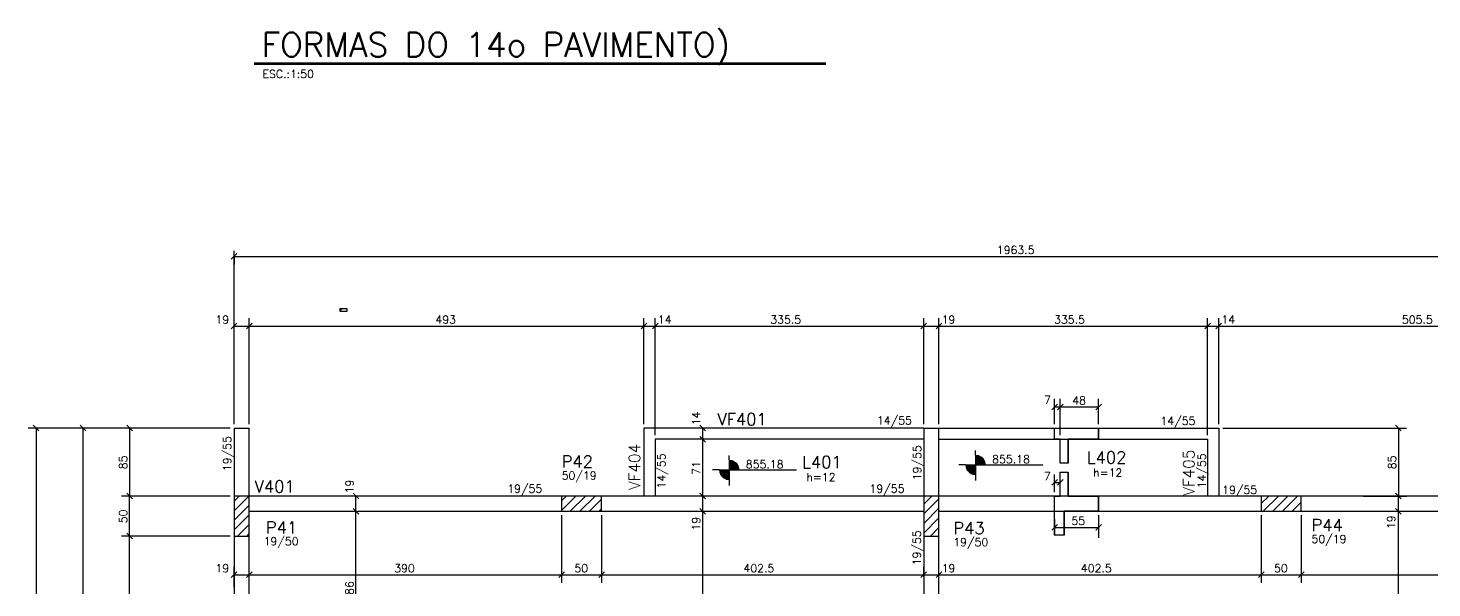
# Model space of a CAD drawing. Extents: x 1812 to 5810, y 1891 to 3687.
# Drawn here: x 1842 to 3595, y 2988 to 3687 of the extents above; entities that cross this region are included whole.
import ezdxf

# ---------------------------------------------------------------- set-up
doc = ezdxf.new("R2010")
doc.units = 0
doc.header["$MEASUREMENT"] = 0
for name, color, linetype in [('1', 1, 'CONTINUOUS'), ('2', 2, 'CONTINUOUS'), ('3', 3, 'CONTINUOUS'), ('4', 4, 'CONTINUOUS'), ('6', 6, 'CONTINUOUS'), ('7', 7, 'CONTINUOUS'), ('8', 8, 'CONTINUOUS'), ('9', 9, 'CONTINUOUS')]:
    doc.layers.add(name, color=color, linetype=linetype)
doc.styles.get("Standard").update_dxf_attribs({"font": 'ROMANS.SHX'})

msp = doc.modelspace()

# ---------------------------------------------------------------- linework, layer by layer
at = {"layer": '1', "linetype": 'Continuous'}
msp.add_lwpolyline([(2231.265328, 3334.087197), (2240.210004, 3334.087197), (2240.210004, 3336.950955), (2231.265328, 3336.950955), (2231.265328, 3334.087197)], dxfattribs=at)
at = {"layer": '2', "linetype": 'Continuous'}
for p, q in [((2095.554466, 3398.772644), (2102.625534, 3405.843712)), ((2095.554466, 3311.782786), (2102.625534, 3318.853854)), ((2114.554466, 3311.782786), (2121.625534, 3318.853854)), ((2114.554466, 3311.782786), (2121.625534, 3318.853854)), ((2607.554466, 3311.782786), (2614.625534, 3318.853854)), ((2607.554466, 3311.782786), (2614.625534, 3318.853854)), ((2621.554466, 3311.782786), (2628.625534, 3318.853854)), ((2621.554466, 3311.782786), (2628.625534, 3318.853854)), ((2957.054466, 3311.782786), (2964.125534, 3318.853854)), ((2957.054466, 3311.782786), (2964.125534, 3318.853854)), ((2976.054466, 3311.782786), (2983.125534, 3318.853854)), ((2976.054466, 3311.782786), (2983.125534, 3318.853854)), ((3311.554466, 3311.782786), (3318.625534, 3318.853854)), ((3311.554466, 3311.782786), (3318.625534, 3318.853854)), ((3325.554466, 3311.782786), (3332.625534, 3318.853854)), ((3325.554466, 3311.782786), (3332.625534, 3318.853854)), ((3120.469817, 3210.895119), (3127.540885, 3217.966187)), ((3127.469817, 3210.895119), (3134.540885, 3217.966187)), ((3127.469817, 3210.895119), (3134.540885, 3217.966187)), ((3175.469817, 3210.895119), (3182.540885, 3217.966187)), ((1848.205425, 3191.560534), (1855.276492, 3184.489466)), ((1914.0578, 3184.489466), (1906.986732, 3191.560534)), ((1964.978499, 3191.560534), (1972.049567, 3184.489466)), ((2688.020029, 3184.489466), (2680.948961, 3191.560534)), ((2688.020029, 3170.489466), (2680.948961, 3177.560534)), ((2688.020029, 3170.489466), (2680.948961, 3177.560534)), ((3549.980763, 3191.560534), (3557.05183, 3184.489466)), ((3120.469817, 3116.477405), (3127.540885, 3123.548473)), ((3120.469817, 3116.477405), (3127.540885, 3123.548473)), ((3127.469817, 3116.477405), (3134.540885, 3123.548473)), ((3127.469817, 3116.477405), (3134.540885, 3123.548473)), ((1972.049567, 3099.489466), (1964.978499, 3106.560534)), ((1972.049567, 3099.489466), (1964.978499, 3106.560534)), ((1964.978499, 3106.560534), (1972.049567, 3099.489466)), ((2254.842302, 3099.489466), (2247.771234, 3106.560534)), ((2254.842302, 3099.489466), (2247.771234, 3106.560534)), ((2688.020029, 3099.489466), (2680.948961, 3106.560534)), ((2688.020029, 3099.489466), (2680.948961, 3106.560534)), ((2688.020029, 3099.489466), (2680.948961, 3106.560534)), ((3557.05183, 3099.489466), (3549.980763, 3106.560534)), ((3557.05183, 3099.489466), (3549.980763, 3106.560534)), ((3549.980763, 3106.560534), (3557.05183, 3099.489466)), ((2254.842302, 3080.489466), (2247.771234, 3087.560534)), ((2254.842302, 3080.489466), (2247.771234, 3087.560534)), ((2254.842302, 3080.489466), (2247.771234, 3087.560534)), ((2688.020029, 3080.489466), (2680.948961, 3087.560534)), ((2688.020029, 3080.489466), (2680.948961, 3087.560534)), ((3557.05183, 3080.489466), (3549.980763, 3087.560534)), ((3557.05183, 3080.489466), (3549.980763, 3087.560534)), ((1972.049567, 3049.489466), (1964.978499, 3056.560534)), ((1972.049567, 3049.489466), (1964.978499, 3056.560534)), ((3120.469817, 3060.470467), (3127.540885, 3067.541535)), ((3175.469817, 3060.470467), (3182.540885, 3067.541535)), ((2095.554466, 3001.331838), (2102.625534, 3008.402905)), ((2114.554466, 3001.331838), (2121.625534, 3008.402905)), ((2114.554466, 3001.331838), (2121.625534, 3008.402905)), ((2504.554466, 3001.331838), (2511.625534, 3008.402905)), ((2504.554466, 3001.331838), (2511.625534, 3008.402905)), ((2554.554466, 3001.331838), (2561.625534, 3008.402905)), ((2554.554466, 3001.331838), (2561.625534, 3008.402905)), ((2957.054466, 3001.331838), (2964.125534, 3008.402905)), ((2957.054466, 3001.331838), (2964.125534, 3008.402905)), ((2976.054466, 3001.331838), (2983.125534, 3008.402905)), ((2976.054466, 3001.331838), (2983.125534, 3008.402905)), ((3378.554466, 3001.331838), (3385.625534, 3008.402905)), ((3378.554466, 3001.331838), (3385.625534, 3008.402905)), ((3428.554466, 3001.331838), (3435.625534, 3008.402905)), ((3428.554466, 3001.331838), (3435.625534, 3008.402905))]:
    msp.add_line(p, q, dxfattribs=at)
at = {"layer": '3', "linetype": 'Continuous'}
for p, q in [((2960.59, 3188.025), (2611.09, 3188.025)), ((2611.09, 3188.025), (2611.09, 3103.025)), ((2979.59, 3188.025), (3329.09, 3188.025)), ((3329.09, 3188.025), (3329.09, 3103.025)), ((2625.09, 3174.025), (2625.09, 3103.025)), ((2960.59, 3174.025), (2625.09, 3174.025)), ((2979.59, 3174.025), (3315.09, 3174.025)), ((3025.348914, 3154.425648), (3025.348914, 3159.930392)), ((3315.09, 3174.025), (3315.09, 3103.025)), ((2717.670561, 3148.146498), (2717.670561, 3153.651242)), ((2717.670561, 3148.146498), (2717.670561, 3123.146498)), ((2717.670561, 3147.53915), (2721.519686, 3147.53915)), ((2717.670561, 3146.746301), (2723.419024, 3146.746301)), ((2717.670561, 3145.953452), (2724.742819, 3145.953452)), ((2717.670561, 3145.160591), (2725.77808, 3145.160591)), ((2717.670561, 3144.367802), (2726.62542, 3144.367802)), ((2717.670561, 3143.574953), (2727.334429, 3143.574953)), ((2717.670561, 3142.782092), (2727.933765, 3142.782092)), ((2717.670561, 3141.989243), (2728.441788, 3141.989243)), ((2717.670561, 3141.196394), (2728.870941, 3141.196394)), ((2717.670561, 3140.403544), (2729.23, 3140.403544)), ((2717.670561, 3139.610695), (2729.525305, 3139.610695)), ((3012.848914, 3141.925648), (3004.42221, 3141.925648)), ((3025.348866, 3141.132846), (3012.848866, 3141.132846)), ((3012.848914, 3141.925648), (3037.848914, 3141.925648)), ((3025.348866, 3140.339997), (3012.949861, 3140.339997)), ((3025.348866, 3139.547148), (3013.077224, 3139.547148)), ((3025.348914, 3154.425648), (3025.348914, 3129.425648)), ((3025.348914, 3153.8183), (3029.198039, 3153.8183)), ((3025.348914, 3153.025451), (3031.097377, 3153.025451)), ((3025.348914, 3152.232602), (3032.421172, 3152.232602)), ((3025.348914, 3151.439741), (3033.456433, 3151.439741)), ((3025.348914, 3150.646952), (3034.303773, 3150.646952)), ((3025.348914, 3149.854103), (3035.012782, 3149.854103)), ((3025.348914, 3149.061242), (3035.612119, 3149.061242)), ((3025.348914, 3148.268393), (3036.120141, 3148.268393)), ((3025.348914, 3147.475544), (3036.549294, 3147.475544)), ((3025.348914, 3146.682695), (3036.908353, 3146.682695)), ((3025.348914, 3145.889845), (3037.203658, 3145.889845)), ((3025.348914, 3145.097044), (3037.439931, 3145.097044)), ((3025.348914, 3144.304195), (3037.620509, 3144.304195)), ((3025.348914, 3143.511346), (3037.74792, 3143.511346)), ((3025.348914, 3142.718497), (3037.848914, 3142.718497)), ((3037.848914, 3141.925648), (3109.271663, 3141.925648)), ((2705.170561, 3135.646498), (2696.743857, 3135.646498)), ((2717.670513, 3134.853696), (2705.170513, 3134.853696)), ((2705.170561, 3135.646498), (2730.170561, 3135.646498)), ((2717.670513, 3134.060847), (2705.271507, 3134.060847)), ((2717.670513, 3133.267998), (2705.398871, 3133.267998)), ((2717.670513, 3132.475149), (2705.579496, 3132.475149)), ((2717.670513, 3131.682348), (2705.815769, 3131.682348)), ((2717.670513, 3130.889451), (2706.111074, 3130.889451)), ((2717.670513, 3130.09665), (2706.470133, 3130.09665)), ((2717.670513, 3129.303801), (2706.899286, 3129.303801)), ((2717.670513, 3128.510952), (2707.407309, 3128.510952)), ((2717.670513, 3127.718102), (2708.006693, 3127.718102)), ((2717.670513, 3126.925301), (2708.715654, 3126.925301)), ((2717.670513, 3126.132392), (2709.562994, 3126.132392)), ((2717.670513, 3125.339591), (2710.598255, 3125.339591)), ((2717.670513, 3124.546742), (2711.922051, 3124.546742)), ((2717.670513, 3123.753893), (2713.821436, 3123.753893)), ((2717.670561, 3138.817894), (2729.761578, 3138.817894)), ((2717.670561, 3138.025045), (2729.942156, 3138.025045)), ((2717.670561, 3137.232196), (2730.069567, 3137.232196)), ((2717.670561, 3136.439347), (2730.170561, 3136.439347)), ((2717.670561, 3123.146498), (2717.670561, 3116.277965)), ((2730.170561, 3135.646498), (2801.59331, 3135.646498)), ((3025.348866, 3138.754299), (3013.25785, 3138.754299)), ((3025.348866, 3137.961498), (3013.494122, 3137.961498)), ((3025.348866, 3137.168601), (3013.789428, 3137.168601)), ((3025.348866, 3136.3758), (3014.148486, 3136.3758)), ((3025.348866, 3135.582951), (3014.57764, 3135.582951)), ((3025.348866, 3134.790102), (3015.085662, 3134.790102)), ((3025.348866, 3133.997253), (3015.685046, 3133.997253)), ((3025.348866, 3133.204451), (3016.394008, 3133.204451)), ((3025.348866, 3132.411542), (3017.241347, 3132.411542)), ((3025.348866, 3131.618741), (3018.276608, 3131.618741)), ((3025.348866, 3130.825892), (3019.600404, 3130.825892)), ((3025.348866, 3130.033043), (3021.499789, 3130.033043)), ((3025.348914, 3129.425648), (3025.348914, 3122.557115)), ((2099.09, 3084.796853), (2117.318147, 3103.025)), ((2099.09, 3096.817668), (2105.297332, 3103.025)), ((2099.09, 3072.776038), (2118.09, 3091.776038)), ((2508.09, 3085.089133), (2526.025867, 3103.025)), ((2508.09, 3097.109949), (2514.005051, 3103.025)), ((2519.046682, 3084.025), (2538.046682, 3103.025)), ((2531.067497, 3084.025), (2550.067497, 3103.025)), ((2543.088312, 3084.025), (2558.09, 3099.026688)), ((2555.109128, 3084.025), (2558.09, 3087.005872)), ((2960.59, 3092.818968), (2970.796032, 3103.025)), ((2960.59, 3080.798153), (2979.59, 3099.798153)), ((2960.59, 3068.777338), (2979.59, 3087.777338)), ((3382.09, 3093.590433), (3391.524567, 3103.025)), ((3384.545382, 3084.025), (3403.545382, 3103.025)), ((3396.566197, 3084.025), (3415.566197, 3103.025)), ((3408.587013, 3084.025), (3427.587013, 3103.025)), ((3420.607828, 3084.025), (3432.09, 3095.507172)), ((2099.09, 3060.755222), (2118.09, 3079.755222)), ((2960.59, 3056.756522), (2979.59, 3075.756522)), ((2103.380593, 3053.025), (2118.09, 3067.734407)), ((2115.401408, 3053.025), (2118.09, 3055.713592)), ((2968.879293, 3053.025), (2979.59, 3063.735707))]:
    msp.add_line(p, q, dxfattribs=at)
for points in [[(2099.09, 3188.025), (2099.09, 3103.025)], [(2099.09, 3188.025), (2118.09, 3188.025)], [(2118.09, 3103.025), (2118.09, 3188.025)], [(2960.59, 3188.025), (2960.59, 3103.025)], [(2960.59, 3188.025), (2979.59, 3188.025)], [(2979.59, 3103.025), (2979.59, 3188.025)], [(2508.09, 3103.025), (2118.09, 3103.025)], [(2960.59, 3103.025), (2558.09, 3103.025)], [(3382.09, 3103.025), (2979.59, 3103.025)], [(3834.59, 3103.025), (3432.09, 3103.025)], [(2118.09, 3084.025), (2508.09, 3084.025)], [(2558.09, 3084.025), (2960.59, 3084.025)], [(2979.59, 3084.025), (3382.09, 3084.025)], [(3432.09, 3084.025), (3834.59, 3084.025)], [(2099.09, 3053.025), (2099.09, 2773.025)], [(2118.09, 2773.025), (2118.09, 3053.025)], [(2960.59, 3053.025), (2960.59, 2852.025)], [(2979.59, 2852.025), (2979.59, 3053.025)]]:
    msp.add_lwpolyline(points, dxfattribs=at)
at = {"layer": '6', "linetype": 'Continuous'}
for p, q in [((2123.966424, 3644.156598), (2838.445667, 3644.156598)), ((2123.966424, 3642.358558), (2838.445667, 3642.358558)), ((3124.005351, 3174.025), (3124.005351, 3188.025)), ((3124.005351, 3188.025), (3179.005351, 3188.025)), ((3179.005351, 3174.025), (3179.005351, 3188.025)), ((3124.005351, 3174.025), (3131.005351, 3174.025)), ((3131.005351, 3144.025), (3131.005351, 3174.025)), ((3141.005351, 3144.025), (3141.005351, 3174.025)), ((3141.005351, 3174.025), (3179.005351, 3174.025)), ((3131.005351, 3103.025), (3131.005351, 3133.025)), ((3141.005351, 3103.025), (3141.005351, 3133.025)), ((3124.005351, 3084.025), (3124.005351, 3103.025)), ((3124.005351, 3103.025), (3131.005351, 3103.025)), ((3141.005351, 3103.025), (3179.005351, 3103.025)), ((3179.005351, 3084.025), (3179.005351, 3103.025)), ((3124.005351, 3054.025), (3124.005351, 3084.025)), ((3136.005351, 3054.025), (3136.005351, 3084.025)), ((3136.005351, 3084.025), (3179.005351, 3084.025))]:
    msp.add_line(p, q, dxfattribs=at)
at = {"layer": '7', "linetype": 'Continuous'}
for points in [[(2099.09, 3053.025), (2118.09, 3053.025), (2118.09, 3103.025), (2099.09, 3103.025), (2099.09, 3053.025)], [(2508.09, 3084.025), (2558.09, 3084.025), (2558.09, 3103.025), (2508.09, 3103.025), (2508.09, 3084.025)], [(2960.59, 3053.025), (2979.59, 3053.025), (2979.59, 3103.025), (2960.59, 3103.025), (2960.59, 3053.025)], [(3382.09, 3084.025), (3432.09, 3084.025), (3432.09, 3103.025), (3382.09, 3103.025), (3382.09, 3084.025)]]:
    msp.add_lwpolyline(points, dxfattribs=at)
at = {"layer": '8', "linetype": 'Continuous'}
for points in [[(3124.005351, 3188.025), (3179.005351, 3188.025), (3179.005351, 3174.025), (3141.005351, 3174.025), (3141.005351, 3144.025), (3131.005351, 3144.025), (3131.005351, 3174.025), (3124.005351, 3174.025), (3124.005351, 3188.025)], [(3131.005351, 3133.025), (3141.005351, 3133.025), (3141.005351, 3103.025), (3179.005351, 3103.025), (3179.005351, 3084.025), (3136.005351, 3084.025), (3136.005351, 3054.025), (3124.005351, 3054.025), (3124.005351, 3103.025), (3131.005351, 3103.025), (3131.005351, 3133.025)]]:
    msp.add_lwpolyline(points, dxfattribs=at)
at = {"layer": '9', "linetype": 'Continuous'}
for p, q in [((2099.09, 3198.025), (2099.09, 3409.37602)), ((2099.09, 3404.37602), (2099.09, 3392.308178)), ((2099.09, 3402.308178), (4062.59, 3402.308178)), ((2099.09, 3193.025), (2099.09, 3325.31832)), ((2099.09, 3315.31832), (2118.09, 3315.31832)), ((2118.09, 3193.025), (2118.09, 3325.31832)), ((2118.09, 3198.025), (2118.09, 3325.31832)), ((2118.09, 3315.31832), (2611.09, 3315.31832)), ((2611.09, 3193.025), (2611.09, 3325.31832)), ((2611.09, 3315.31832), (2625.09, 3315.31832)), ((2625.09, 3179.025), (2625.09, 3325.31832)), ((2625.09, 3315.31832), (2960.59, 3315.31832)), ((2960.59, 3193.025), (2960.59, 3325.31832)), ((2960.59, 3315.31832), (2979.59, 3315.31832)), ((2979.59, 3193.025), (2979.59, 3325.31832)), ((2979.59, 3315.31832), (3315.09, 3315.31832)), ((3315.09, 3179.025), (3315.09, 3325.31832)), ((3315.09, 3315.31832), (3329.09, 3315.31832)), ((3329.09, 3193.025), (3329.09, 3325.31832)), ((3329.09, 3315.31832), (3834.59, 3315.31832)), ((3124.005351, 3193.025), (3124.005351, 3224.430653)), ((3124.005351, 3214.430653), (3131.005351, 3214.430653)), ((3131.005351, 3179.025), (3131.005351, 3224.430653)), ((3131.005351, 3214.430653), (3179.005351, 3214.430653)), ((3179.005351, 3193.025), (3179.005351, 3224.430653)), ((1905.522266, 3188.025), (1841.740958, 3188.025)), ((1851.740958, 3188.025), (1851.740958, 2056.025)), ((1963.514033, 3188.025), (1900.522266, 3188.025)), ((1910.522266, 2652.025), (1910.522266, 3188.025)), ((2094.09, 3188.025), (1958.514033, 3188.025)), ((1968.514033, 3188.025), (1968.514033, 3103.025)), ((2679.669753, 3188.025), (2674.484495, 3188.025)), ((2684.484495, 3174.025), (2684.484495, 3188.025)), ((3334.09, 3188.025), (3563.516297, 3188.025)), ((3553.516297, 3188.025), (3553.516297, 3103.025)), ((2691.092818, 3174.025), (2674.484495, 3174.025)), ((2684.484495, 3103.025), (2684.484495, 3174.025)), ((3124.005351, 3108.025), (3124.005351, 3130.012939)), ((3124.005351, 3108.025), (3124.005351, 3130.012939)), ((3131.005351, 3113.591303), (3131.005351, 3130.012939)), ((3131.005351, 3113.591303), (3131.005351, 3130.012939)), ((3124.005351, 3120.012939), (3131.005351, 3120.012939)), ((3124.005351, 3120.012939), (3131.005351, 3120.012939)), ((2094.09, 3103.025), (1958.514033, 3103.025)), ((2011.183173, 3103.025), (1958.514033, 3103.025)), ((1968.514033, 3053.025), (1968.514033, 3103.025)), ((2251.306768, 3084.025), (2251.306768, 3103.025)), ((2688.705909, 3103.025), (2674.484495, 3103.025)), ((2684.484495, 3084.025), (2684.484495, 3103.025)), ((3509.386618, 3103.025), (3563.516297, 3103.025)), ((3553.516297, 3084.025), (3553.516297, 3103.025)), ((2251.306768, 2898.025), (2251.306768, 3084.025)), ((2508.09, 3079.025), (2508.09, 2994.867371)), ((2558.09, 3079.025), (2558.09, 2994.867371)), ((2684.484495, 2773.025), (2684.484495, 3084.025)), ((3124.005351, 3074.121623), (3124.005351, 3054.006001)), ((3179.005351, 3079.025), (3179.005351, 3051.074314)), ((3382.09, 3079.025), (3382.09, 2994.867371)), ((3432.09, 3079.025), (3432.09, 2994.867371)), ((3553.516297, 2773.025), (3553.516297, 3084.025)), ((2094.09, 3053.025), (1958.514033, 3053.025)), ((1968.514033, 2773.025), (1968.514033, 3053.025)), ((3124.005351, 3064.006001), (3179.005351, 3064.006001)), ((2099.09, 2989.097358), (2099.09, 3014.867371)), ((2099.09, 3004.867371), (2118.09, 3004.867371)), ((2118.09, 2989.097358), (2118.09, 3014.867371)), ((2118.09, 3004.867371), (2508.09, 3004.867371)), ((2508.09, 3004.867371), (2558.09, 3004.867371)), ((2558.09, 3004.867371), (2960.59, 3004.867371)), ((2960.59, 3002.767061), (2960.59, 3014.867371)), ((2960.59, 3004.867371), (2979.59, 3004.867371)), ((2979.59, 3002.767061), (2979.59, 3014.867371)), ((2979.59, 3004.867371), (3382.09, 3004.867371)), ((3382.09, 3004.867371), (3432.09, 3004.867371)), ((3432.09, 3004.867371), (3834.59, 3004.867371))]:
    msp.add_line(p, q, dxfattribs=at)

# ---------------------------------------------------------------- texts
at = {"layer": '1', "linetype": 'Continuous'}
msp.add_text('C:\\Users\\Werebe\\OneDrive\\Jair\\TQS\\TQS\\Logo\\ALIMONTI.JPG', height=0.051139, dxfattribs=at).set_placement((2231.345191, 3335.519076))
at = {"layer": '2', "linetype": 'Continuous'}
for s, p in [('ESC.:1:50', (2134.585907, 3625.082618)), ('1963.5', (3051.84, 3405.308178)), ('19', (2075.75667, 3318.31832)), ('493', (2350.59, 3318.31832)), ('14', (2628.42333, 3318.31832)), ('335.5', (2768.84, 3318.31832)), ('19', (2982.92333, 3318.31832)), ('335.5', (3123.34, 3318.31832)), ('14', (3332.42333, 3318.31832)), ('505.5', (3557.84, 3318.31832)), ('7', (3110.885295, 3218.069955)), ('48', (3146.076078, 3217.430653)), ('7', (3110.672021, 3123.012939)), ('7', (3110.672021, 3123.012939)), ('55', (3145.005351, 3067.006001)), ('19', (2075.75667, 3007.867371)), ('390', (2299.09, 3007.867371)), ('50', (2524.09, 3007.867371)), ('402.5', (2735.34, 3007.867371)), ('19', (2982.92333, 3007.867371)), ('402.5', (3156.84, 3007.867371)), ('50', (3398.09, 3007.867371))]:
    msp.add_text(s, height=10, dxfattribs=at).set_placement(p)
for s, p in [('14', (2681.484495, 3191.35833)), ('85', (1965.514033, 3136.525)), ('71', (2681.484495, 3129.525)), ('85', (3550.516297, 3136.525)), ('19', (2248.306768, 3106.35833)), ('50', (1965.514033, 3069.025)), ('19', (2681.208211, 3059.942677)), ('19', (3549.503528, 3061.796529)), ('186', (2248.306768, 2971.071854))]:
    msp.add_text(s, height=10, rotation=90, dxfattribs=at).set_placement(p)
at = {"layer": '3', "linetype": 'Continuous'}
for s, p in [('14/55', (2902.091974, 3192.494181)), ('14/55', (3256.244739, 3191.939083)), ('855.18', (2738.32838, 3137.713904)), ('855.18', (3046.006733, 3143.993054)), ('50/19', (2508.255979, 3123.655564)), ('h=12', (2813.917793, 3121.570802)), ('h=12', (3172.236765, 3127.309008)), ('19/55', (2440.360584, 3107.286541)), ('19/55', (2892.860584, 3107.286541)), ('19/55', (3333.288288, 3105.752566)), ('19/50', (2135.989767, 3041.630861)), ('19/50', (2997.489767, 3040.467573)), ('50/19', (3444.909384, 3044.386275))]:
    msp.add_text(s, height=10, dxfattribs=at).set_placement(p)
for s, p in [('19/55', (2095.535799, 3134.134158)), ('19/55', (2957.286307, 3122.73326)), ('14/55', (2637.865146, 3112.560015)), ('14/55', (3312.82564, 3112.67825)), ('19/55', (2956.930034, 3016.563863))]:
    msp.add_text(s, height=10, rotation=90, dxfattribs=at).set_placement(p)
at = {"layer": '4', "linetype": 'Continuous'}
for s, p in [('VF401', (2702.813371, 3191.39461)), ('L402', (3164.327559, 3143.781727)), ('P42', (2508.255979, 3138.655564)), ('L401', (2808.644989, 3138.043522)), ('V401', (2124.679754, 3107.475854)), ('P41', (2138.825694, 3056.225729)), ('P43', (2997.489767, 3055.467573)), ('P44', (3444.909384, 3059.386275))]:
    msp.add_text(s, height=15, dxfattribs=at).set_placement(p)
for s, p in [('VF404', (2606.309474, 3110.705643)), ('VF405', (3298.633335, 3103.425298))]:
    msp.add_text(s, height=14, rotation=90, dxfattribs=at).set_placement(p)
at = {"layer": '6', "linetype": 'Continuous'}
msp.add_text('FORMAS DO 14o PAVIMENTO)', height=30, dxfattribs=at).set_placement((2133.480971, 3651.680687))

doc.saveas('drawing.dxf')
